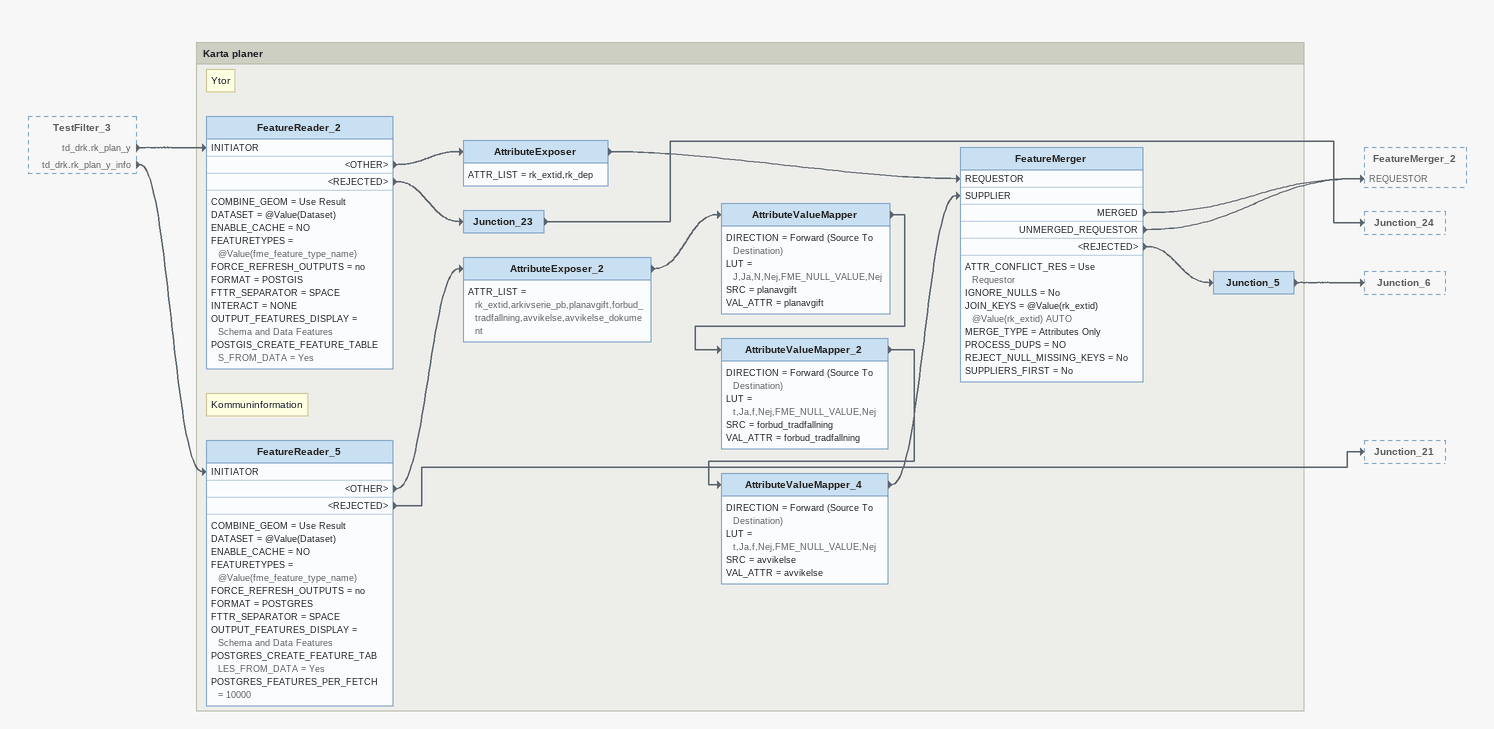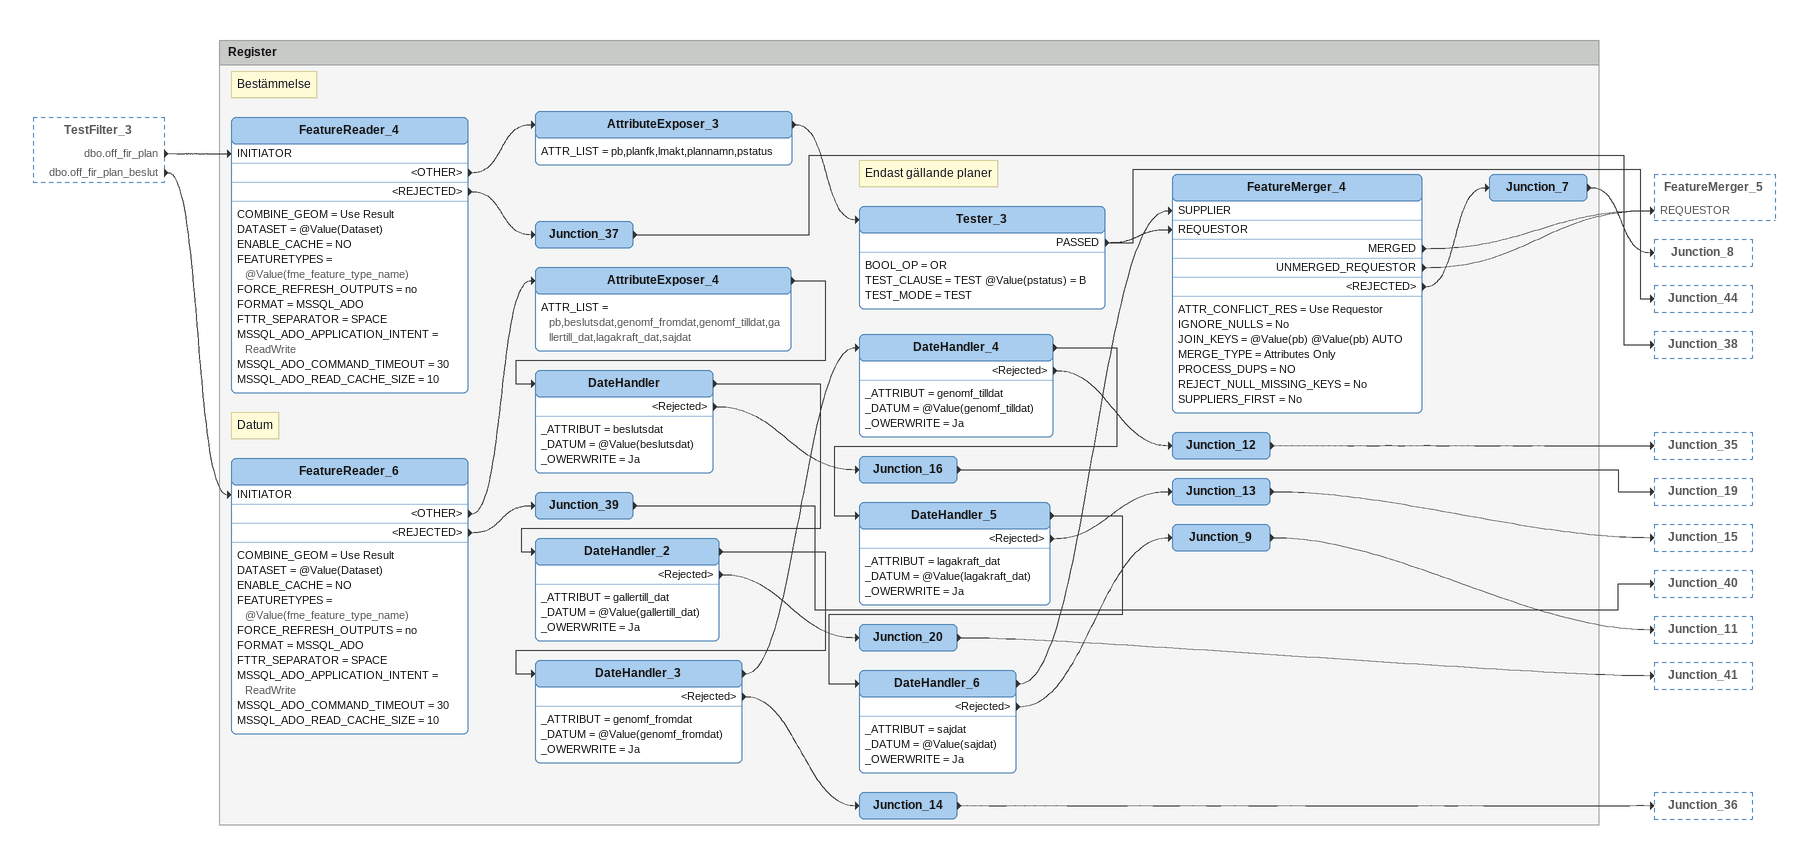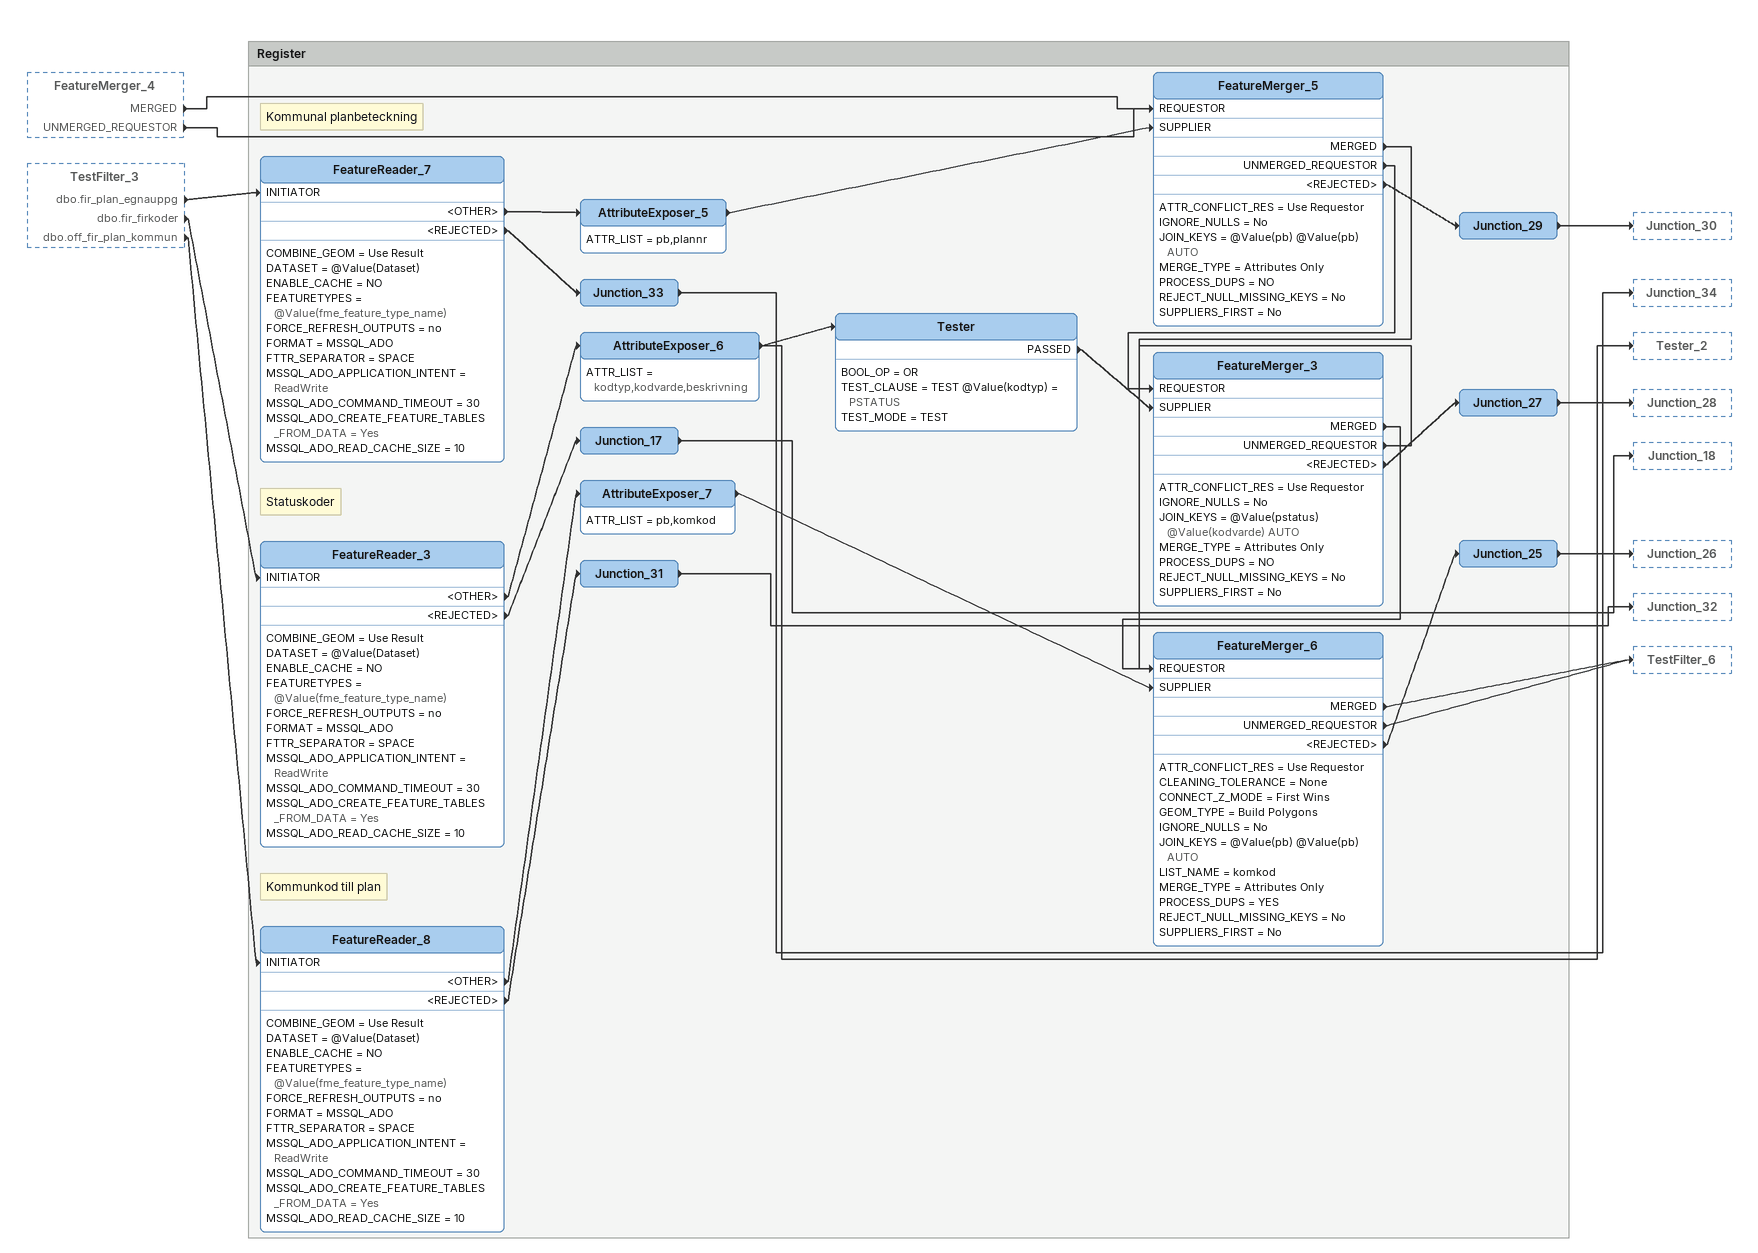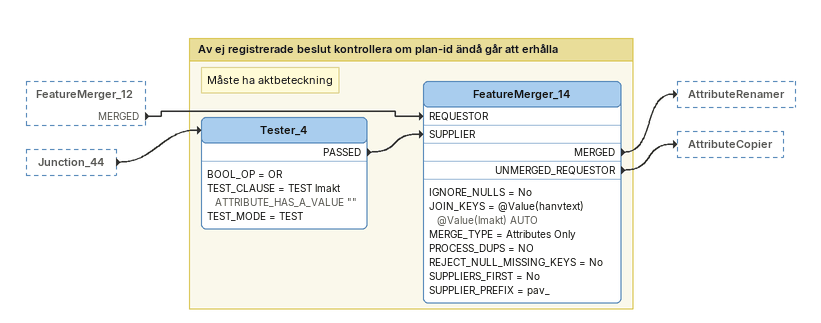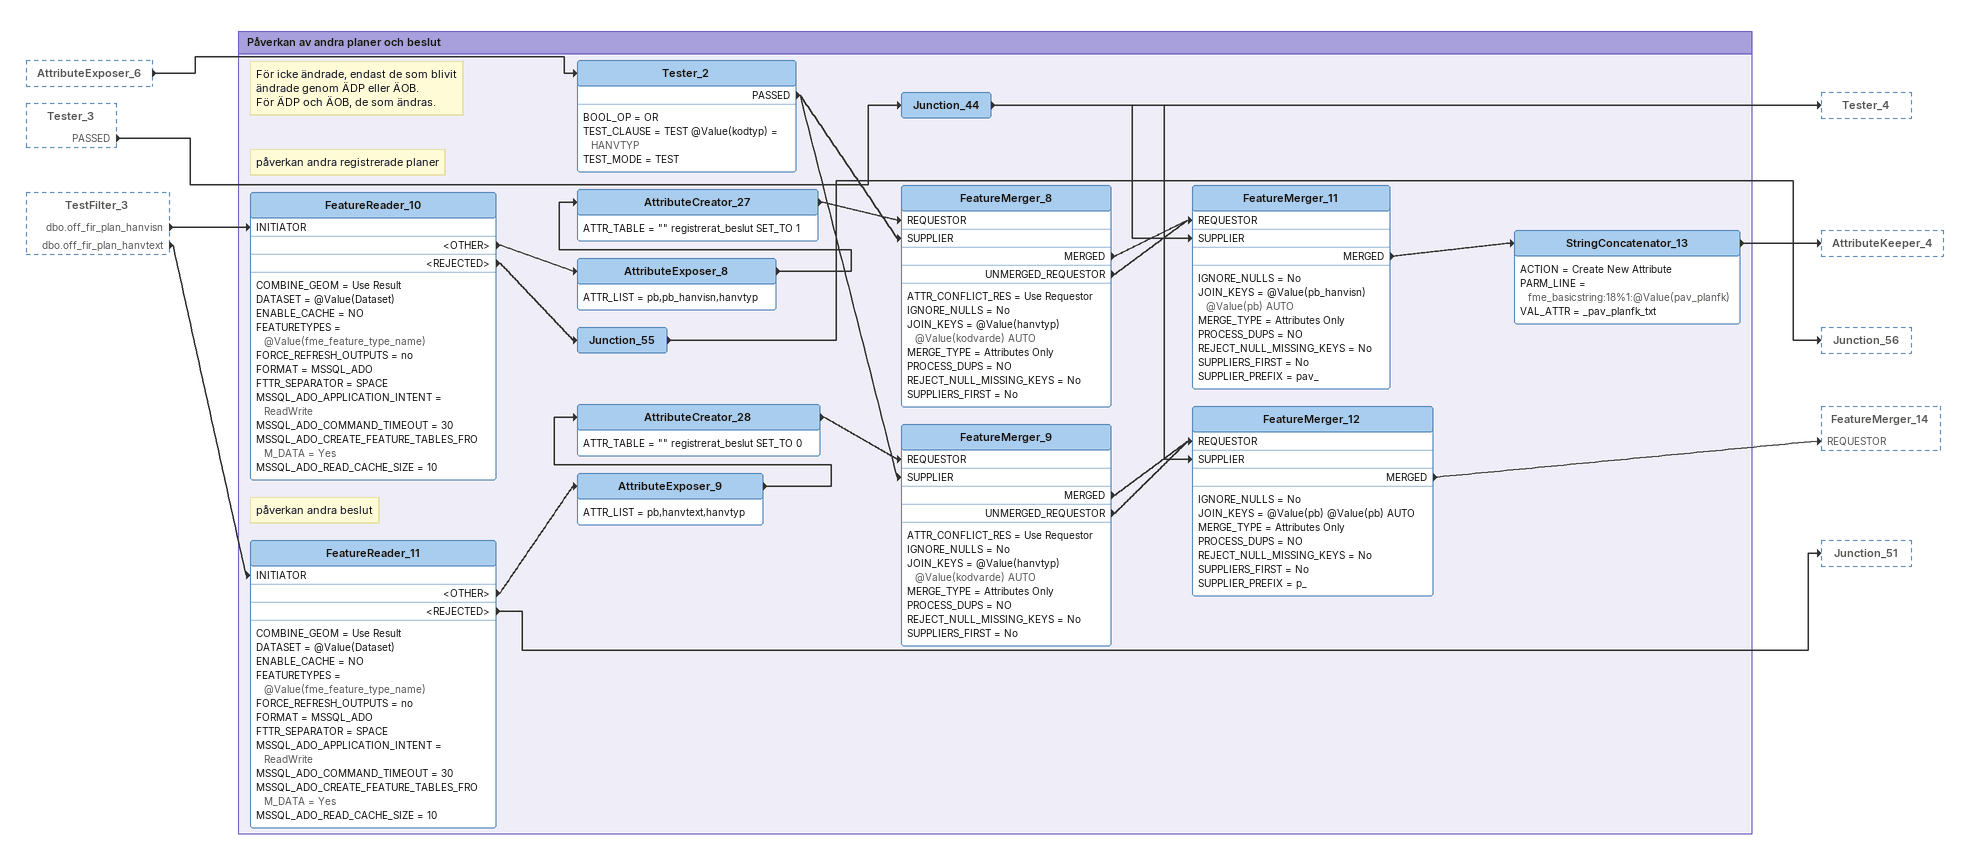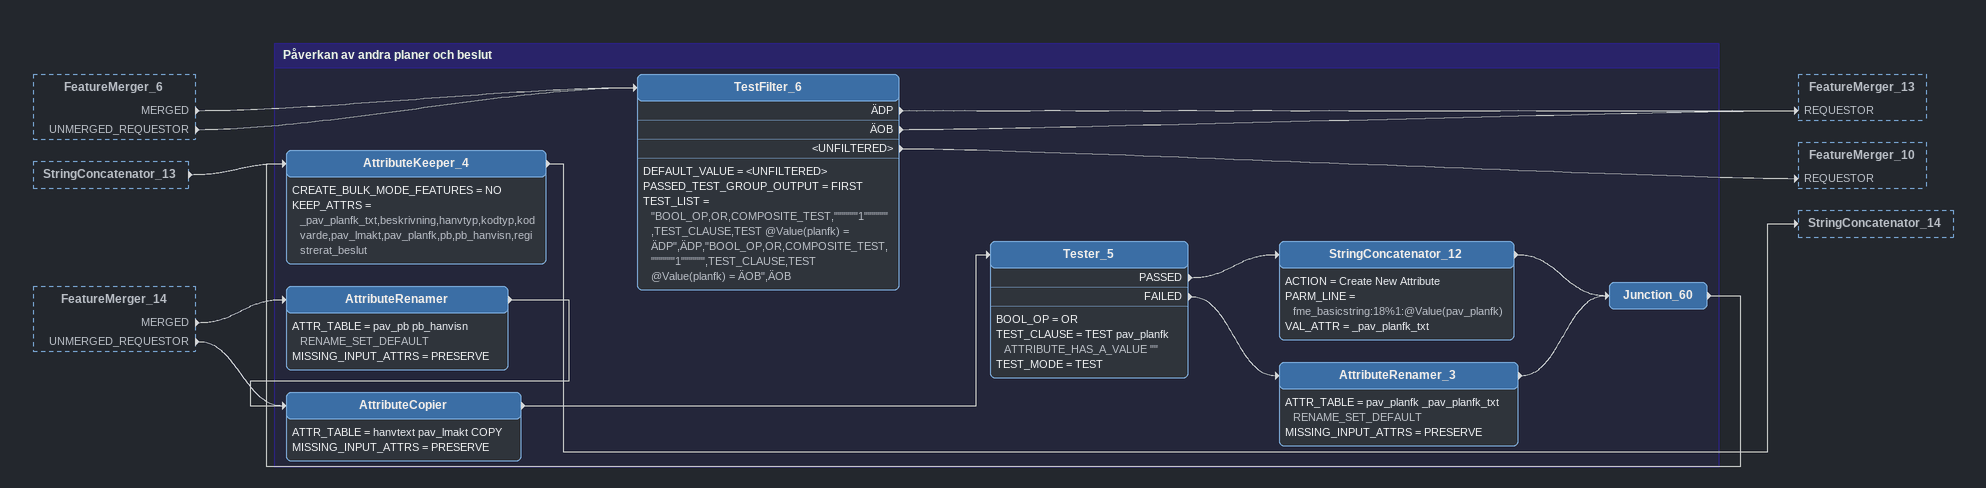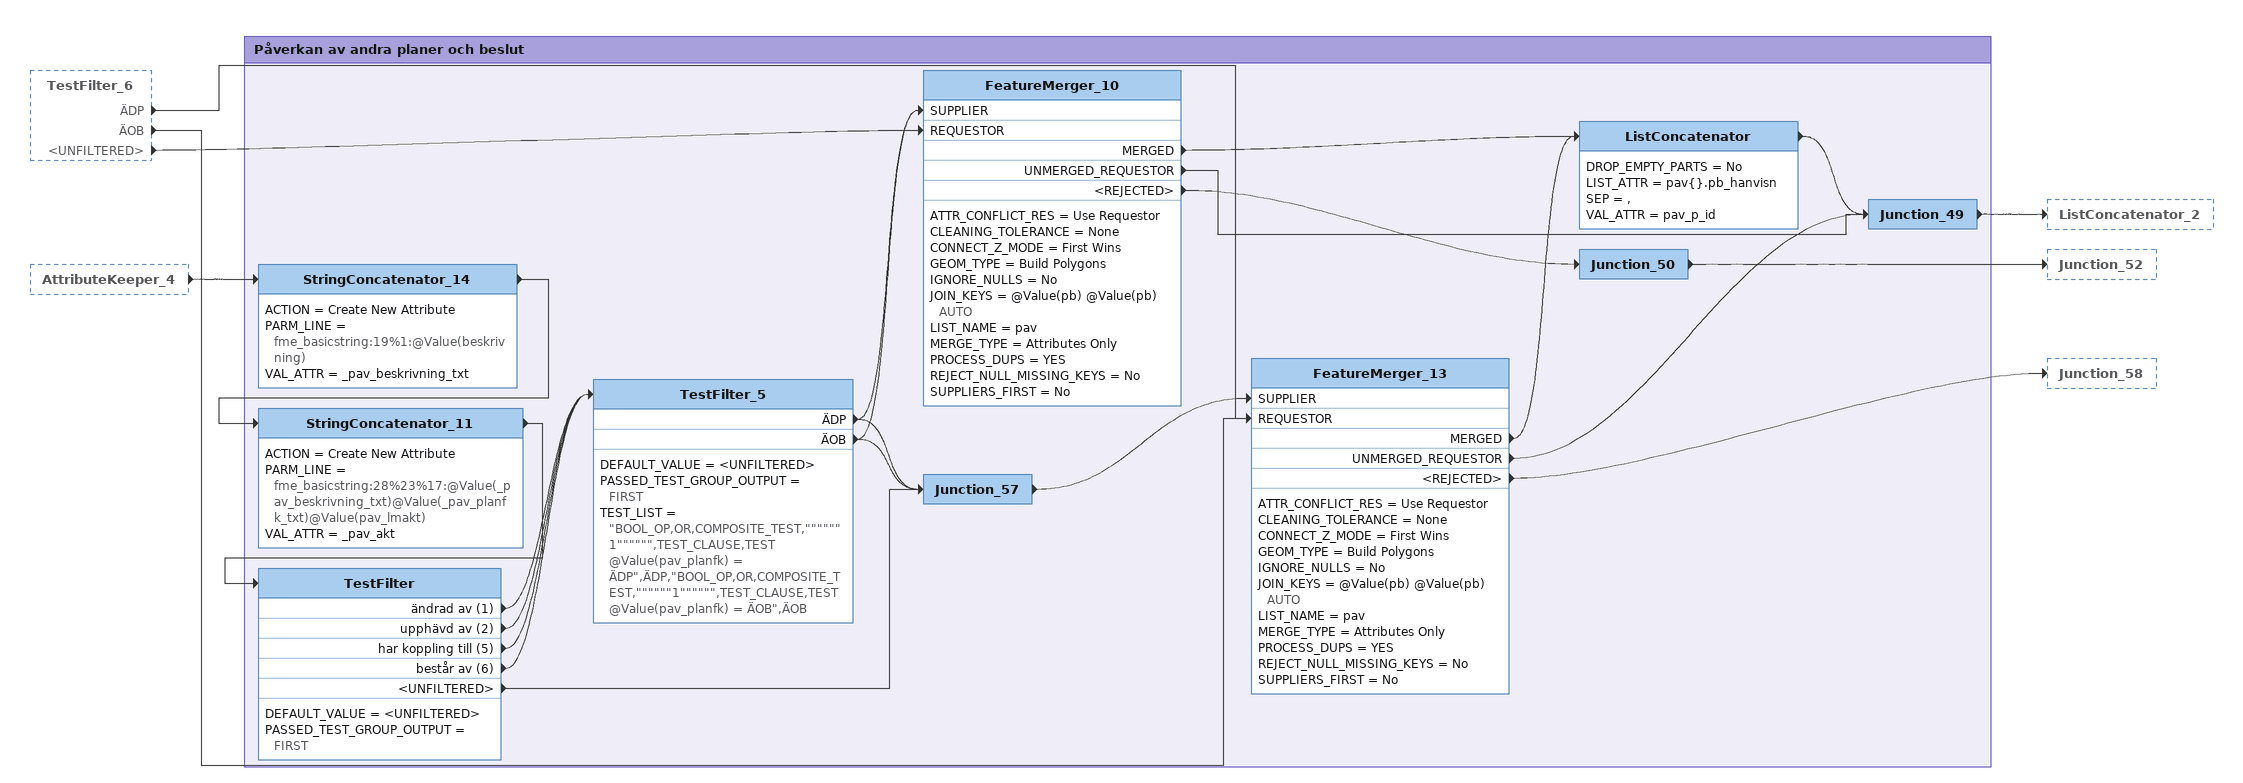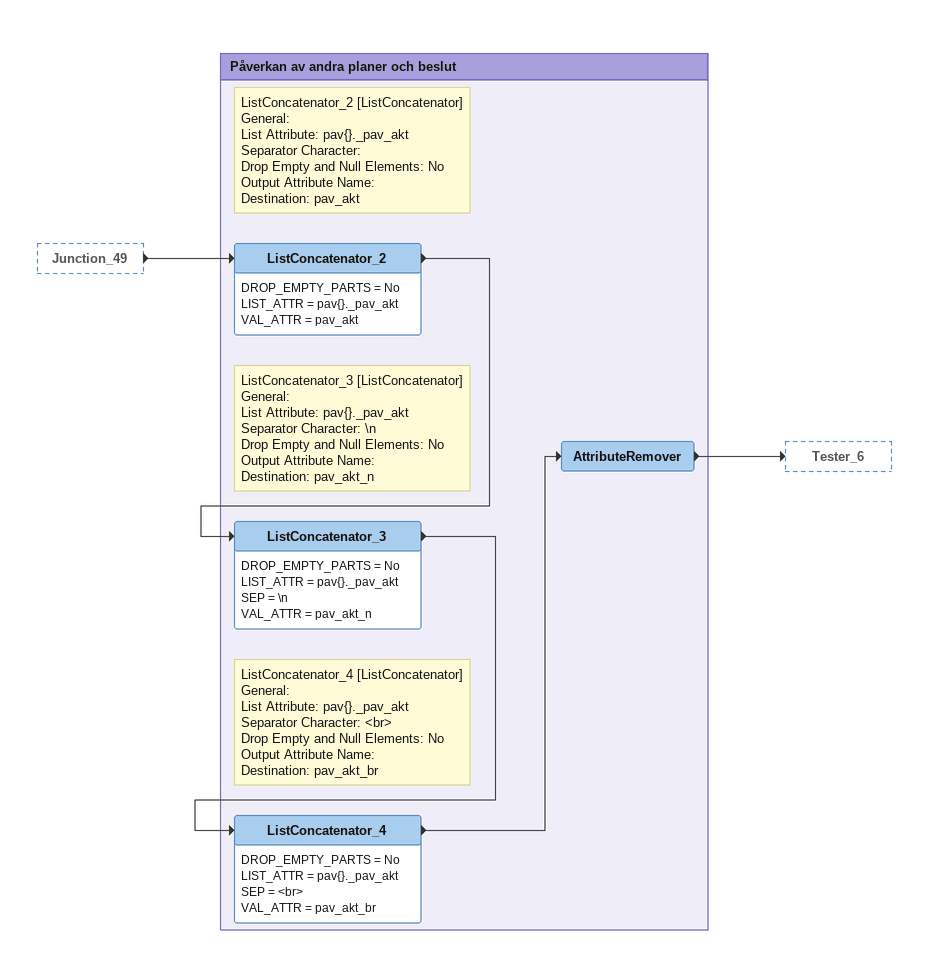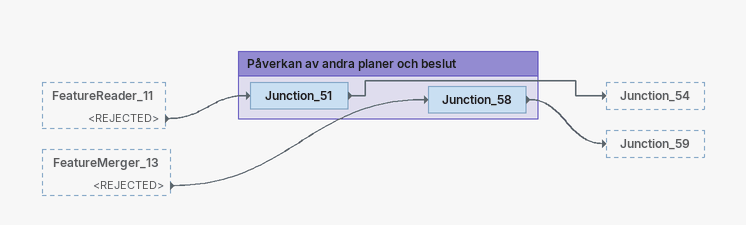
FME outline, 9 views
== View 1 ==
TestFilter_3 [outside]
    td_drk.rk_plan_y -> FeatureReader_2 [INITIATOR]
    td_drk.rk_plan_y_info -> FeatureReader_5 [INITIATOR]

Bookmark: Karta planer
Note: Ytor
FeatureReader_2
    COMBINE_GEOM = Use Result
    DATASET = @Value(Dataset)
    ENABLE_CACHE = NO
    FEATURETYPES = @Value(fme_feature_type_name)
    FORCE_REFRESH_OUTPUTS = no
    FORMAT = POSTGIS
    FTTR_SEPARATOR = SPACE
    INTERACT = NONE
    OUTPUT_FEATURES_DISPLAY = Schema and Data Features
    POSTGIS_CREATE_FEATURE_TABLES_FROM_DATA = Yes
    <OTHER> -> AttributeExposer
    <REJECTED> -> Junction_23
AttributeExposer
    ATTR_LIST = rk_extid,rk_dep
    -> FeatureMerger [REQUESTOR]
Junction_23
    -> Junction_24
Note: Kommuninformation
FeatureReader_5
    COMBINE_GEOM = Use Result
    DATASET = @Value(Dataset)
    ENABLE_CACHE = NO
    FEATURETYPES = @Value(fme_feature_type_name)
    FORCE_REFRESH_OUTPUTS = no
    FORMAT = POSTGRES
    FTTR_SEPARATOR = SPACE
    OUTPUT_FEATURES_DISPLAY = Schema and Data Features
    POSTGRES_CREATE_FEATURE_TABLES_FROM_DATA = Yes
    POSTGRES_FEATURES_PER_FETCH = 10000
    <OTHER> -> AttributeExposer_2
    <REJECTED> -> Junction_21
AttributeExposer_2
    ATTR_LIST = rk_extid,arkivserie_pb,planavgift,forbud_tradfallning,avvikelse,avvikelse_dokument
    -> AttributeValueMapper
AttributeValueMapper
    DIRECTION = Forward (Source To Destination)
    LUT = J,Ja,N,Nej,FME_NULL_VALUE,Nej
    SRC = planavgift
    VAL_ATTR = planavgift
    -> AttributeValueMapper_2
AttributeValueMapper_2
    DIRECTION = Forward (Source To Destination)
    LUT = t,Ja,f,Nej,FME_NULL_VALUE,Nej
    SRC = forbud_tradfallning
    VAL_ATTR = forbud_tradfallning
    -> AttributeValueMapper_4
AttributeValueMapper_4
    DIRECTION = Forward (Source To Destination)
    LUT = t,Ja,f,Nej,FME_NULL_VALUE,Nej
    SRC = avvikelse
    VAL_ATTR = avvikelse
    -> FeatureMerger [SUPPLIER]
FeatureMerger
    ATTR_CONFLICT_RES = Use Requestor
    IGNORE_NULLS = No
    JOIN_KEYS = @Value(rk_extid) @Value(rk_extid) AUTO
    MERGE_TYPE = Attributes Only
    PROCESS_DUPS = NO
    REJECT_NULL_MISSING_KEYS = No
    SUPPLIERS_FIRST = No
    MERGED -> FeatureMerger_2 [REQUESTOR]
    UNMERGED_REQUESTOR -> FeatureMerger_2 [REQUESTOR]
    <REJECTED> -> Junction_5
Junction_5
    -> Junction_6

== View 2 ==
TestFilter_3 [outside]
    dbo.off_fir_plan -> FeatureReader_4 [INITIATOR]
    dbo.off_fir_plan_beslut -> FeatureReader_6 [INITIATOR]

Bookmark: Register
Note: Bestämmelse
FeatureReader_4
    COMBINE_GEOM = Use Result
    DATASET = @Value(Dataset)
    ENABLE_CACHE = NO
    FEATURETYPES = @Value(fme_feature_type_name)
    FORCE_REFRESH_OUTPUTS = no
    FORMAT = MSSQL_ADO
    FTTR_SEPARATOR = SPACE
    MSSQL_ADO_APPLICATION_INTENT = ReadWrite
    MSSQL_ADO_COMMAND_TIMEOUT = 30
    MSSQL_ADO_READ_CACHE_SIZE = 10
    <OTHER> -> AttributeExposer_3
    <REJECTED> -> Junction_37
AttributeExposer_3
    ATTR_LIST = pb,planfk,lmakt,plannamn,pstatus
    -> Tester_3
Note: Endast gällande planer
Tester_3
    BOOL_OP = OR
    TEST_CLAUSE = TEST @Value(pstatus) = B
    TEST_MODE = TEST
    PASSED -> Junction_44
    PASSED -> FeatureMerger_4 [REQUESTOR]
Junction_37
    -> Junction_38
Note: Datum
FeatureReader_6
    COMBINE_GEOM = Use Result
    DATASET = @Value(Dataset)
    ENABLE_CACHE = NO
    FEATURETYPES = @Value(fme_feature_type_name)
    FORCE_REFRESH_OUTPUTS = no
    FORMAT = MSSQL_ADO
    FTTR_SEPARATOR = SPACE
    MSSQL_ADO_APPLICATION_INTENT = ReadWrite
    MSSQL_ADO_COMMAND_TIMEOUT = 30
    MSSQL_ADO_READ_CACHE_SIZE = 10
    <OTHER> -> AttributeExposer_4
    <REJECTED> -> Junction_39
AttributeExposer_4
    ATTR_LIST = pb,beslutsdat,genomf_fromdat,genomf_tilldat,gallertill_dat,lagakraft_dat,sajdat
    -> DateHandler
DateHandler
    _ATTRIBUT = beslutsdat
    _DATUM = @Value(beslutsdat)
    _OWERWRITE = Ja
    -> DateHandler_2
    <Rejected> -> Junction_16
Junction_16
    -> Junction_19
DateHandler_2
    _ATTRIBUT = gallertill_dat
    _DATUM = @Value(gallertill_dat)
    _OWERWRITE = Ja
    -> DateHandler_3
    <Rejected> -> Junction_20
Junction_20
    -> Junction_41
DateHandler_3
    _ATTRIBUT = genomf_fromdat
    _DATUM = @Value(genomf_fromdat)
    _OWERWRITE = Ja
    -> DateHandler_4
    <Rejected> -> Junction_14
DateHandler_4
    _ATTRIBUT = genomf_tilldat
    _DATUM = @Value(genomf_tilldat)
    _OWERWRITE = Ja
    -> DateHandler_5
    <Rejected> -> Junction_12
Junction_12
    -> Junction_35
DateHandler_5
    _ATTRIBUT = lagakraft_dat
    _DATUM = @Value(lagakraft_dat)
    _OWERWRITE = Ja
    -> DateHandler_6
    <Rejected> -> Junction_13
Junction_13
    -> Junction_15
DateHandler_6
    _ATTRIBUT = sajdat
    _DATUM = @Value(sajdat)
    _OWERWRITE = Ja
    -> FeatureMerger_4 [SUPPLIER]
    <Rejected> -> Junction_9
FeatureMerger_4
    ATTR_CONFLICT_RES = Use Requestor
    IGNORE_NULLS = No
    JOIN_KEYS = @Value(pb) @Value(pb) AUTO
    MERGE_TYPE = Attributes Only
    PROCESS_DUPS = NO
    REJECT_NULL_MISSING_KEYS = No
    SUPPLIERS_FIRST = No
    MERGED -> FeatureMerger_5 [REQUESTOR]
    UNMERGED_REQUESTOR -> FeatureMerger_5 [REQUESTOR]
    <REJECTED> -> Junction_7
Junction_7
    -> Junction_8
Junction_9
    -> Junction_11
Junction_14
    -> Junction_36
Junction_39
    -> Junction_40

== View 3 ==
FeatureMerger_4 [outside]
    MERGED -> FeatureMerger_5 [REQUESTOR]
    UNMERGED_REQUESTOR -> FeatureMerger_5 [REQUESTOR]
TestFilter_3 [outside]
    dbo.fir_plan_egnauppg -> FeatureReader_7 [INITIATOR]
    dbo.fir_firkoder -> FeatureReader_3 [INITIATOR]
    dbo.off_fir_plan_kommun -> FeatureReader_8 [INITIATOR]

Bookmark: Register
Note: Kommunal planbeteckning
FeatureReader_7
    COMBINE_GEOM = Use Result
    DATASET = @Value(Dataset)
    ENABLE_CACHE = NO
    FEATURETYPES = @Value(fme_feature_type_name)
    FORCE_REFRESH_OUTPUTS = no
    FORMAT = MSSQL_ADO
    FTTR_SEPARATOR = SPACE
    MSSQL_ADO_APPLICATION_INTENT = ReadWrite
    MSSQL_ADO_COMMAND_TIMEOUT = 30
    MSSQL_ADO_CREATE_FEATURE_TABLES_FROM_DATA = Yes
    MSSQL_ADO_READ_CACHE_SIZE = 10
    <OTHER> -> AttributeExposer_5
    <REJECTED> -> Junction_33
AttributeExposer_5
    ATTR_LIST = pb,plannr
    -> FeatureMerger_5 [SUPPLIER]
FeatureMerger_5
    ATTR_CONFLICT_RES = Use Requestor
    IGNORE_NULLS = No
    JOIN_KEYS = @Value(pb) @Value(pb) AUTO
    MERGE_TYPE = Attributes Only
    PROCESS_DUPS = NO
    REJECT_NULL_MISSING_KEYS = No
    SUPPLIERS_FIRST = No
    MERGED -> FeatureMerger_3 [REQUESTOR]
    UNMERGED_REQUESTOR -> FeatureMerger_3 [REQUESTOR]
    <REJECTED> -> Junction_29
Junction_29
    -> Junction_30
Junction_33
    -> Junction_34
Note: Statuskoder
FeatureReader_3
    COMBINE_GEOM = Use Result
    DATASET = @Value(Dataset)
    ENABLE_CACHE = NO
    FEATURETYPES = @Value(fme_feature_type_name)
    FORCE_REFRESH_OUTPUTS = no
    FORMAT = MSSQL_ADO
    FTTR_SEPARATOR = SPACE
    MSSQL_ADO_APPLICATION_INTENT = ReadWrite
    MSSQL_ADO_COMMAND_TIMEOUT = 30
    MSSQL_ADO_CREATE_FEATURE_TABLES_FROM_DATA = Yes
    MSSQL_ADO_READ_CACHE_SIZE = 10
    <OTHER> -> AttributeExposer_6
    <REJECTED> -> Junction_17
AttributeExposer_6
    ATTR_LIST = kodtyp,kodvarde,beskrivning
    -> Tester
    -> Tester_2
Tester
    BOOL_OP = OR
    TEST_CLAUSE = TEST @Value(kodtyp) = PSTATUS
    TEST_MODE = TEST
    PASSED -> FeatureMerger_3 [SUPPLIER]
FeatureMerger_3
    ATTR_CONFLICT_RES = Use Requestor
    IGNORE_NULLS = No
    JOIN_KEYS = @Value(pstatus) @Value(kodvarde) AUTO
    MERGE_TYPE = Attributes Only
    PROCESS_DUPS = NO
    REJECT_NULL_MISSING_KEYS = No
    SUPPLIERS_FIRST = No
    MERGED -> FeatureMerger_6 [REQUESTOR]
    UNMERGED_REQUESTOR -> FeatureMerger_6 [REQUESTOR]
    <REJECTED> -> Junction_27
Junction_27
    -> Junction_28
Junction_17
    -> Junction_18
Note: Kommunkod till plan
FeatureReader_8
    COMBINE_GEOM = Use Result
    DATASET = @Value(Dataset)
    ENABLE_CACHE = NO
    FEATURETYPES = @Value(fme_feature_type_name)
    FORCE_REFRESH_OUTPUTS = no
    FORMAT = MSSQL_ADO
    FTTR_SEPARATOR = SPACE
    MSSQL_ADO_APPLICATION_INTENT = ReadWrite
    MSSQL_ADO_COMMAND_TIMEOUT = 30
    MSSQL_ADO_CREATE_FEATURE_TABLES_FROM_DATA = Yes
    MSSQL_ADO_READ_CACHE_SIZE = 10
    <OTHER> -> AttributeExposer_7
    <REJECTED> -> Junction_31
AttributeExposer_7
    ATTR_LIST = pb,komkod
    -> FeatureMerger_6 [SUPPLIER]
FeatureMerger_6
    ATTR_CONFLICT_RES = Use Requestor
    CLEANING_TOLERANCE = None
    CONNECT_Z_MODE = First Wins
    GEOM_TYPE = Build Polygons
    IGNORE_NULLS = No
    JOIN_KEYS = @Value(pb) @Value(pb) AUTO
    LIST_NAME = komkod
    MERGE_TYPE = Attributes Only
    PROCESS_DUPS = YES
    REJECT_NULL_MISSING_KEYS = No
    SUPPLIERS_FIRST = No
    MERGED -> TestFilter_6
    UNMERGED_REQUESTOR -> TestFilter_6
    <REJECTED> -> Junction_25
Junction_25
    -> Junction_26
Junction_31
    -> Junction_32

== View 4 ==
FeatureMerger_12 [outside]
    MERGED -> FeatureMerger_14 [REQUESTOR]
Junction_44 [outside]
    -> Tester_4

Bookmark: Av ej registrerade beslut kontrollera om plan-id ändå går att erhålla
Note: Måste ha aktbeteckning
Tester_4
    BOOL_OP = OR
    TEST_CLAUSE = TEST lmakt ATTRIBUTE_HAS_A_VALUE ""
    TEST_MODE = TEST
    PASSED -> FeatureMerger_14 [SUPPLIER]
FeatureMerger_14
    IGNORE_NULLS = No
    JOIN_KEYS = @Value(hanvtext) @Value(lmakt) AUTO
    MERGE_TYPE = Attributes Only
    PROCESS_DUPS = NO
    REJECT_NULL_MISSING_KEYS = No
    SUPPLIERS_FIRST = No
    SUPPLIER_PREFIX = pav_
    MERGED -> AttributeRenamer
    UNMERGED_REQUESTOR -> AttributeCopier

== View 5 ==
AttributeExposer_6 [outside]
    -> Tester_2
Tester_3 [outside]
    PASSED -> Junction_44
TestFilter_3 [outside]
    dbo.off_fir_plan_hanvisn -> FeatureReader_10 [INITIATOR]
    dbo.off_fir_plan_hanvtext -> FeatureReader_11 [INITIATOR]

Bookmark: Påverkan av andra planer och beslut
Junction_44
    -> FeatureMerger_12 [SUPPLIER]
    -> Tester_4
    -> FeatureMerger_11 [SUPPLIER]
Tester_2
    BOOL_OP = OR
    TEST_CLAUSE = TEST @Value(kodtyp) = HANVTYP
    TEST_MODE = TEST
    PASSED -> FeatureMerger_8 [SUPPLIER]
    PASSED -> FeatureMerger_9 [SUPPLIER]
Note: För icke ändrade, endast de som blivit ändrade genom ÄDP eller ÄOB. / För ÄDP och ÄOB, de som ändras.
Note: påverkan andra registrerade planer
FeatureReader_10
    COMBINE_GEOM = Use Result
    DATASET = @Value(Dataset)
    ENABLE_CACHE = NO
    FEATURETYPES = @Value(fme_feature_type_name)
    FORCE_REFRESH_OUTPUTS = no
    FORMAT = MSSQL_ADO
    FTTR_SEPARATOR = SPACE
    MSSQL_ADO_APPLICATION_INTENT = ReadWrite
    MSSQL_ADO_COMMAND_TIMEOUT = 30
    MSSQL_ADO_CREATE_FEATURE_TABLES_FROM_DATA = Yes
    MSSQL_ADO_READ_CACHE_SIZE = 10
    <OTHER> -> AttributeExposer_8
    <REJECTED> -> Junction_55
AttributeExposer_8
    ATTR_LIST = pb,pb_hanvisn,hanvtyp
    -> AttributeCreator_27
AttributeCreator_27
    ATTR_TABLE = "" registrerat_beslut SET_TO 1
    -> FeatureMerger_8 [REQUESTOR]
FeatureMerger_8
    ATTR_CONFLICT_RES = Use Requestor
    IGNORE_NULLS = No
    JOIN_KEYS = @Value(hanvtyp) @Value(kodvarde) AUTO
    MERGE_TYPE = Attributes Only
    PROCESS_DUPS = NO
    REJECT_NULL_MISSING_KEYS = No
    SUPPLIERS_FIRST = No
    MERGED -> FeatureMerger_11 [REQUESTOR]
    UNMERGED_REQUESTOR -> FeatureMerger_11 [REQUESTOR]
FeatureMerger_11
    IGNORE_NULLS = No
    JOIN_KEYS = @Value(pb_hanvisn) @Value(pb) AUTO
    MERGE_TYPE = Attributes Only
    PROCESS_DUPS = NO
    REJECT_NULL_MISSING_KEYS = No
    SUPPLIERS_FIRST = No
    SUPPLIER_PREFIX = pav_
    MERGED -> StringConcatenator_13
StringConcatenator_13
    ACTION = Create New Attribute
    PARM_LINE = fme_basicstring:18%1:@Value(pav_planfk)
    VAL_ATTR = _pav_planfk_txt
    -> AttributeKeeper_4
Junction_55
    -> Junction_56
Note: påverkan andra beslut
FeatureReader_11
    COMBINE_GEOM = Use Result
    DATASET = @Value(Dataset)
    ENABLE_CACHE = NO
    FEATURETYPES = @Value(fme_feature_type_name)
    FORCE_REFRESH_OUTPUTS = no
    FORMAT = MSSQL_ADO
    FTTR_SEPARATOR = SPACE
    MSSQL_ADO_APPLICATION_INTENT = ReadWrite
    MSSQL_ADO_COMMAND_TIMEOUT = 30
    MSSQL_ADO_CREATE_FEATURE_TABLES_FROM_DATA = Yes
    MSSQL_ADO_READ_CACHE_SIZE = 10
    <OTHER> -> AttributeExposer_9
    <REJECTED> -> Junction_51
AttributeExposer_9
    ATTR_LIST = pb,hanvtext,hanvtyp
    -> AttributeCreator_28
AttributeCreator_28
    ATTR_TABLE = "" registrerat_beslut SET_TO 0
    -> FeatureMerger_9 [REQUESTOR]
FeatureMerger_9
    ATTR_CONFLICT_RES = Use Requestor
    IGNORE_NULLS = No
    JOIN_KEYS = @Value(hanvtyp) @Value(kodvarde) AUTO
    MERGE_TYPE = Attributes Only
    PROCESS_DUPS = NO
    REJECT_NULL_MISSING_KEYS = No
    SUPPLIERS_FIRST = No
    MERGED -> FeatureMerger_12 [REQUESTOR]
    UNMERGED_REQUESTOR -> FeatureMerger_12 [REQUESTOR]
FeatureMerger_12
    IGNORE_NULLS = No
    JOIN_KEYS = @Value(pb) @Value(pb) AUTO
    MERGE_TYPE = Attributes Only
    PROCESS_DUPS = NO
    REJECT_NULL_MISSING_KEYS = No
    SUPPLIERS_FIRST = No
    SUPPLIER_PREFIX = p_
    MERGED -> FeatureMerger_14 [REQUESTOR]

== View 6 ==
FeatureMerger_6 [outside]
    MERGED -> TestFilter_6
    UNMERGED_REQUESTOR -> TestFilter_6
StringConcatenator_13 [outside]
    -> AttributeKeeper_4
FeatureMerger_14 [outside]
    MERGED -> AttributeRenamer
    UNMERGED_REQUESTOR -> AttributeCopier

Bookmark: Påverkan av andra planer och beslut
TestFilter_6
    DEFAULT_VALUE = <UNFILTERED>
    PASSED_TEST_GROUP_OUTPUT = FIRST
    TEST_LIST = "BOOL_OP,OR,COMPOSITE_TEST,""""""1"""""",TEST_CLAUSE,TEST @Value(planfk) = ÄDP",ÄDP,"BOOL_OP,OR,COMPOSITE_TEST,""""""1"""""",TEST_CLAUSE,TEST @Value(planfk) = ÄOB",ÄOB
    ÄDP -> FeatureMerger_13 [REQUESTOR]
    ÄOB -> FeatureMerger_13 [REQUESTOR]
    <UNFILTERED> -> FeatureMerger_10 [REQUESTOR]
AttributeRenamer
    ATTR_TABLE = pav_pb pb_hanvisn RENAME_SET_DEFAULT
    MISSING_INPUT_ATTRS = PRESERVE
    -> AttributeCopier
AttributeCopier
    ATTR_TABLE = hanvtext pav_lmakt COPY
    MISSING_INPUT_ATTRS = PRESERVE
    -> Tester_5
Tester_5
    BOOL_OP = OR
    TEST_CLAUSE = TEST pav_planfk ATTRIBUTE_HAS_A_VALUE ""
    TEST_MODE = TEST
    PASSED -> StringConcatenator_12
    FAILED -> AttributeRenamer_3
StringConcatenator_12
    ACTION = Create New Attribute
    PARM_LINE = fme_basicstring:18%1:@Value(pav_planfk)
    VAL_ATTR = _pav_planfk_txt
    -> Junction_60
AttributeRenamer_3
    ATTR_TABLE = pav_planfk _pav_planfk_txt RENAME_SET_DEFAULT
    MISSING_INPUT_ATTRS = PRESERVE
    -> Junction_60
Junction_60
    -> AttributeKeeper_4
AttributeKeeper_4
    CREATE_BULK_MODE_FEATURES = NO
    KEEP_ATTRS = _pav_planfk_txt,beskrivning,hanvtyp,kodtyp,kodvarde,pav_lmakt,pav_planfk,pb,pb_hanvisn,registrerat_beslut
    -> StringConcatenator_14

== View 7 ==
TestFilter_6 [outside]
    ÄDP -> FeatureMerger_13 [REQUESTOR]
    ÄOB -> FeatureMerger_13 [REQUESTOR]
    <UNFILTERED> -> FeatureMerger_10 [REQUESTOR]
AttributeKeeper_4 [outside]
    -> StringConcatenator_14

Bookmark: Påverkan av andra planer och beslut
StringConcatenator_14
    ACTION = Create New Attribute
    PARM_LINE = fme_basicstring:19%1:@Value(beskrivning)
    VAL_ATTR = _pav_beskrivning_txt
    -> StringConcatenator_11
StringConcatenator_11
    ACTION = Create New Attribute
    PARM_LINE = fme_basicstring:28%23%17:@Value(_pav_beskrivning_txt)@Value(_pav_planfk_txt)@Value(pav_lmakt)
    VAL_ATTR = _pav_akt
    -> TestFilter
TestFilter
    DEFAULT_VALUE = <UNFILTERED>
    PASSED_TEST_GROUP_OUTPUT = FIRST
    ändrad av (1) -> TestFilter_5
    upphävd av (2) -> TestFilter_5
    har koppling till (5) -> TestFilter_5
    består av (6) -> TestFilter_5
    <UNFILTERED> -> Junction_57
TestFilter_5
    DEFAULT_VALUE = <UNFILTERED>
    PASSED_TEST_GROUP_OUTPUT = FIRST
    TEST_LIST = "BOOL_OP,OR,COMPOSITE_TEST,""""""1"""""",TEST_CLAUSE,TEST @Value(pav_planfk) = ÄDP",ÄDP,"BOOL_OP,OR,COMPOSITE_TEST,""""""1"""""",TEST_CLAUSE,TEST @Value(pav_planfk) = ÄOB",ÄOB
    ÄDP -> FeatureMerger_10 [SUPPLIER]
    ÄDP -> Junction_57
    ÄOB -> FeatureMerger_10 [SUPPLIER]
    ÄOB -> Junction_57
FeatureMerger_10
    ATTR_CONFLICT_RES = Use Requestor
    CLEANING_TOLERANCE = None
    CONNECT_Z_MODE = First Wins
    GEOM_TYPE = Build Polygons
    IGNORE_NULLS = No
    JOIN_KEYS = @Value(pb) @Value(pb) AUTO
    LIST_NAME = pav
    MERGE_TYPE = Attributes Only
    PROCESS_DUPS = YES
    REJECT_NULL_MISSING_KEYS = No
    SUPPLIERS_FIRST = No
    MERGED -> ListConcatenator
    UNMERGED_REQUESTOR -> Junction_49
    <REJECTED> -> Junction_50
Junction_50
    -> Junction_52
Junction_57
    -> FeatureMerger_13 [SUPPLIER]
FeatureMerger_13
    ATTR_CONFLICT_RES = Use Requestor
    CLEANING_TOLERANCE = None
    CONNECT_Z_MODE = First Wins
    GEOM_TYPE = Build Polygons
    IGNORE_NULLS = No
    JOIN_KEYS = @Value(pb) @Value(pb) AUTO
    LIST_NAME = pav
    MERGE_TYPE = Attributes Only
    PROCESS_DUPS = YES
    REJECT_NULL_MISSING_KEYS = No
    SUPPLIERS_FIRST = No
    MERGED -> ListConcatenator
    UNMERGED_REQUESTOR -> Junction_49
    <REJECTED> -> Junction_58
ListConcatenator
    DROP_EMPTY_PARTS = No
    LIST_ATTR = pav{}.pb_hanvisn
    SEP = ,
    VAL_ATTR = pav_p_id
    -> Junction_49
Junction_49
    -> ListConcatenator_2

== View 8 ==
Junction_49 [outside]
    -> ListConcatenator_2

Bookmark: Påverkan av andra planer och beslut
Note: ListConcatenator_2 [ListConcatenator] / General: / List Attribute: pav{}._pav_akt / Separator Character: / Drop Empty and Null Elements: No / Output Attribute Name: / Destination: pav_akt
ListConcatenator_2
    DROP_EMPTY_PARTS = No
    LIST_ATTR = pav{}._pav_akt
    VAL_ATTR = pav_akt
    -> ListConcatenator_3
Note: ListConcatenator_3 [ListConcatenator] / General: / List Attribute: pav{}._pav_akt / Separator Character: \n / Drop Empty and Null Elements: No / Output Attribute Name: / Destination: pav_akt_n
ListConcatenator_3
    DROP_EMPTY_PARTS = No
    LIST_ATTR = pav{}._pav_akt
    SEP = \n
    VAL_ATTR = pav_akt_n
    -> ListConcatenator_4
Note: ListConcatenator_4 [ListConcatenator] / General: / List Attribute: pav{}._pav_akt / Separator Character: <br> / Drop Empty and Null Elements: No / Output Attribute Name: / Destination: pav_akt_br
ListConcatenator_4
    DROP_EMPTY_PARTS = No
    LIST_ATTR = pav{}._pav_akt
    SEP = <br>
    VAL_ATTR = pav_akt_br
    -> AttributeRemover
AttributeRemover
    -> Tester_6

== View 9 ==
FeatureReader_11 [outside]
    <REJECTED> -> Junction_51
FeatureMerger_13 [outside]
    <REJECTED> -> Junction_58

Bookmark: Påverkan av andra planer och beslut
Junction_58
    -> Junction_59
Junction_51
    -> Junction_54
